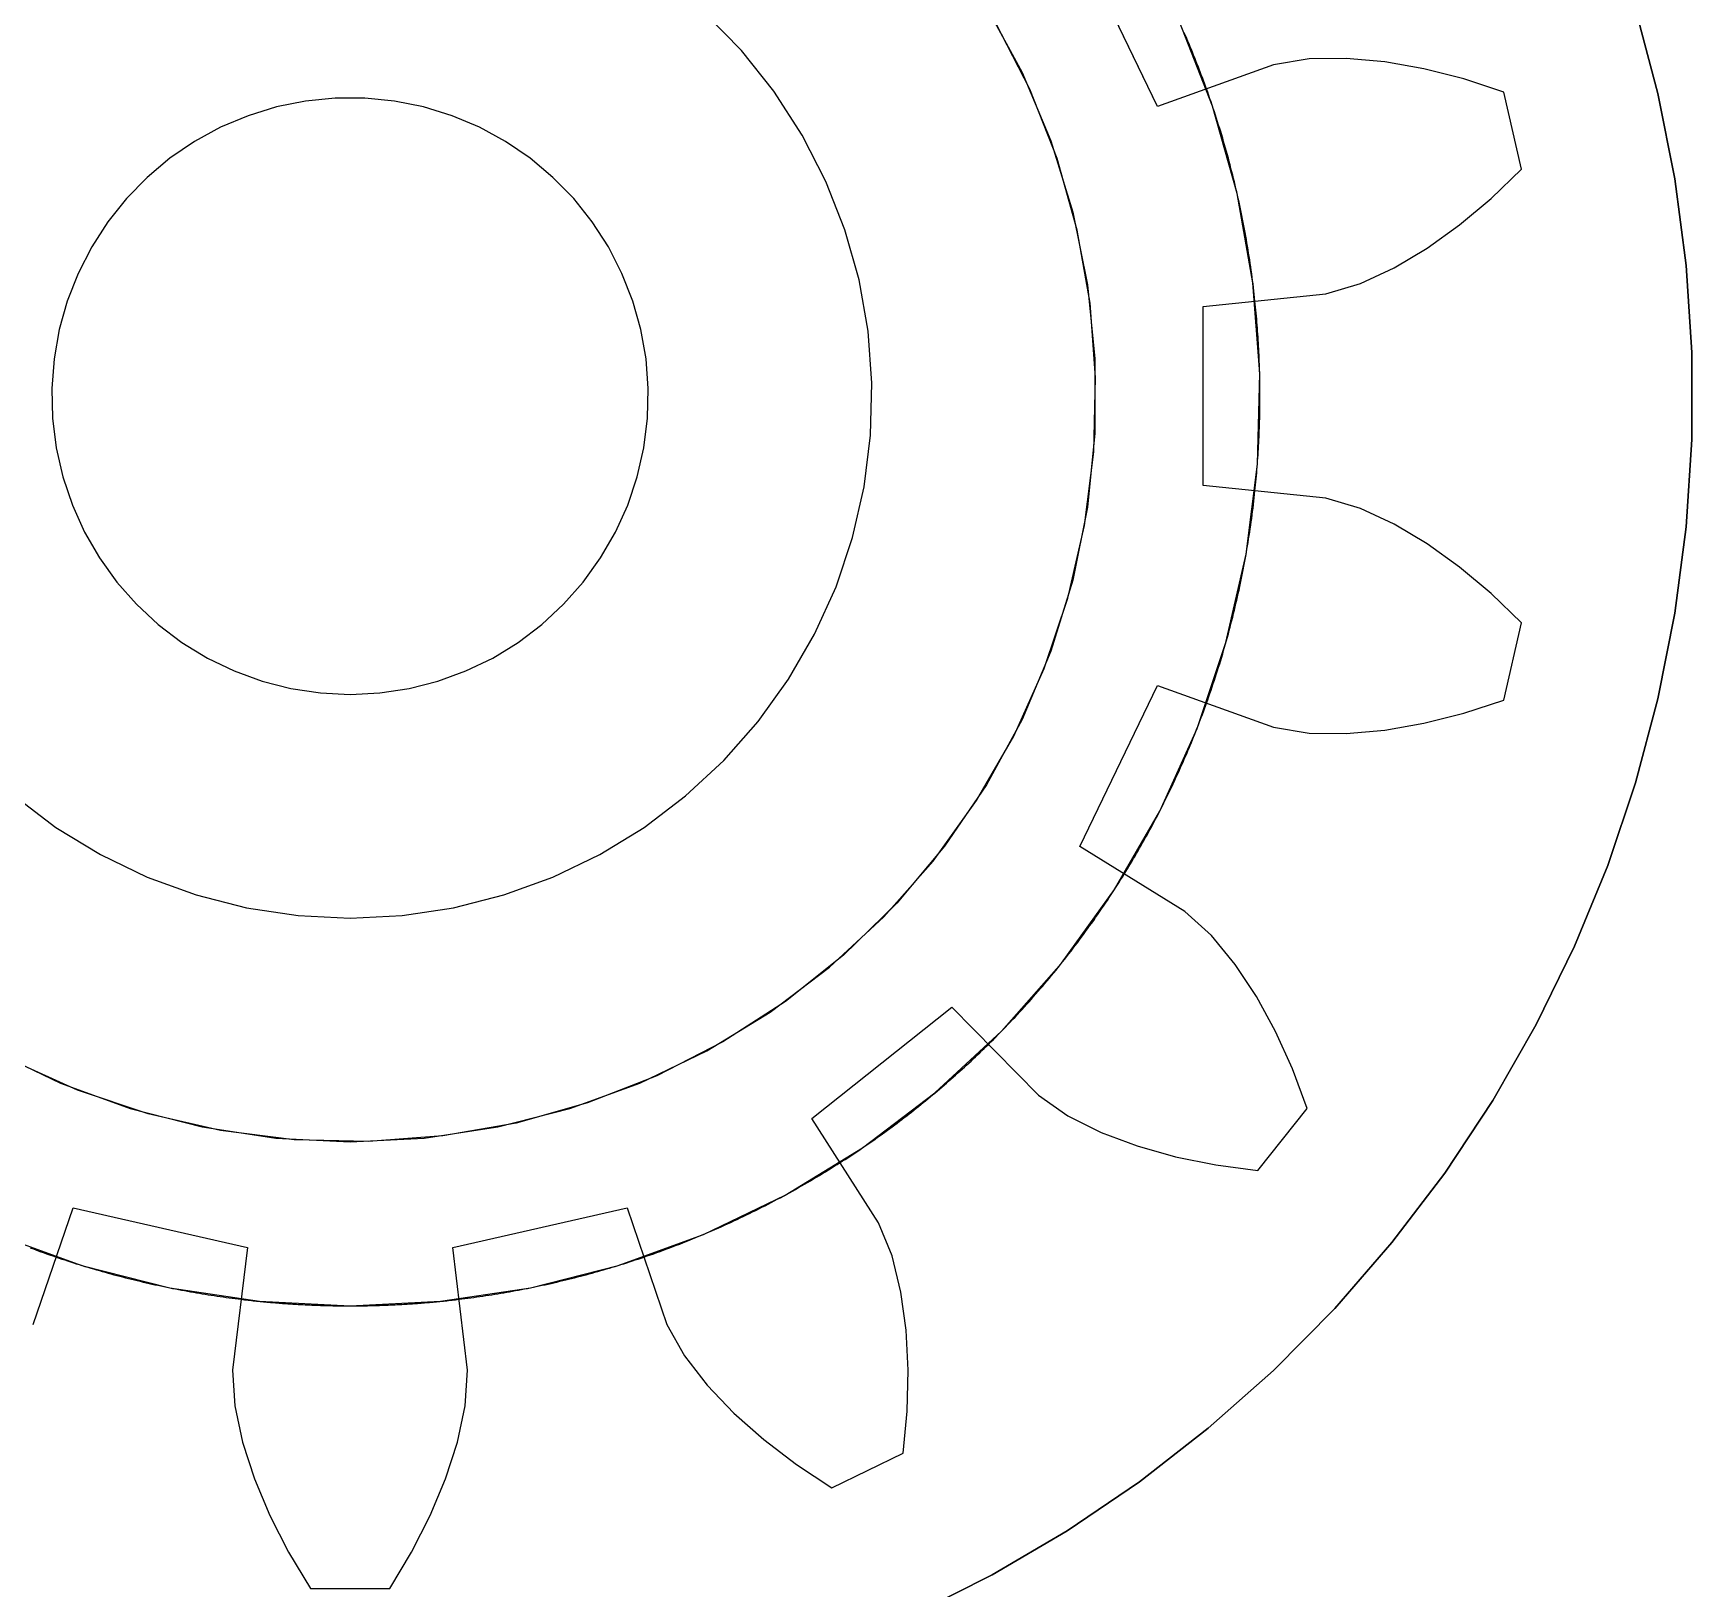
# Model space of a CAD drawing. Header units: millimetres. Extents: x -29 to 134, y -50 to 53.
# Drawn here: x -1.06 to 4.5, y 36 to 41.22 of the extents above; entities that cross this region are included whole.
import ezdxf

# ---------------------------------------------------------------- set-up
doc = ezdxf.new("R2010")
doc.units = ezdxf.units.MM
doc.linetypes.add('DASHED', pattern=[1.524, 1.27, -0.254])
doc.layers.add('HIDDEN', color=8, linetype='DASHED')
doc.layers.add('VISIBLE', color=7, linetype='CONTINUOUS')

msp = doc.modelspace()

# ---------------------------------------------------------------- linework, layer by layer
at = {"layer": 'HIDDEN'}
for points in [[(2.70621, 40.97059), (2.44613, 41.51065)], [(2.13323, 41.30359), (2.25242, 41.08471), (2.34923, 40.85505), (2.42269, 40.61689), (2.47208, 40.37261), (2.49689, 40.12461), (2.49689, 39.87539), (2.47208, 39.62739), (2.42269, 39.38311), (2.34923, 39.14495), (2.25242, 38.91529), (2.13323, 38.69641), (1.99283, 38.49049), (1.83263, 38.29957), (1.65421, 38.12555), (1.45936, 37.97015), (1.25, 37.83494), (1.02822, 37.72124), (0.79622, 37.63018), (0.5563, 37.56268), (0.31086, 37.5194), (0.06233, 37.50078), (-0.18683, 37.50699), (-0.43412, 37.53798), (-0.6771, 37.59344), (-0.91335, 37.67282), (-1.14053, 37.77532)], [(2.13323, 41.30359), (2.25242, 41.08471), (2.34923, 40.85505), (2.42269, 40.61689), (2.47208, 40.37261), (2.49689, 40.12461), (2.49689, 39.87539), (2.47208, 39.62739), (2.42269, 39.38311), (2.34923, 39.14495), (2.25242, 38.91529), (2.13323, 38.69641), (1.99283, 38.49049), (1.83263, 38.29957), (1.65421, 38.12555), (1.45936, 37.97015), (1.25, 37.83494), (1.02822, 37.72124), (0.79622, 37.63018), (0.5563, 37.56268), (0.31086, 37.5194), (0.06233, 37.50078), (-0.18683, 37.50699), (-0.43412, 37.53798), (-0.6771, 37.59344), (-0.91335, 37.67282), (-1.14053, 37.77532)], [(0, 38.25), (0.17424, 38.2587), (0.34676, 38.2847), (0.51582, 38.32775), (0.67976, 38.38742), (0.83694, 38.46311), (0.98581, 38.55408), (1.12488, 38.65942), (1.25277, 38.77809), (1.36821, 38.90889), (1.47005, 39.05054), (1.55728, 39.20163), (1.62903, 39.36065), (1.68459, 39.52603), (1.72341, 39.69612), (1.74511, 39.86922), (1.74946, 40.04363), (1.73642, 40.2176), (1.70612, 40.38941), (1.65887, 40.55735), (1.59514, 40.71975), (1.51554, 40.875), (1.42089, 41.02155), (1.31212, 41.15795), (1.1903, 41.28284)], [(0, 38.25), (0.17424, 38.2587), (0.34676, 38.2847), (0.51582, 38.32775), (0.67976, 38.38742), (0.83694, 38.46311), (0.98581, 38.55408), (1.12488, 38.65942), (1.25277, 38.77809), (1.36821, 38.90889), (1.47005, 39.05054), (1.55728, 39.20163), (1.62903, 39.36065), (1.68459, 39.52603), (1.72341, 39.69612), (1.74511, 39.86922), (1.74946, 40.04363), (1.73642, 40.2176), (1.70612, 40.38941), (1.65887, 40.55735), (1.59514, 40.71975), (1.51554, 40.875), (1.42089, 41.02155), (1.31212, 41.15795), (1.1903, 41.28284)], [(0, 36.95), (0.30368, 36.96516), (0.60435, 37.01047), (0.899, 37.0855), (1.18473, 37.1895), (1.45867, 37.32142), (1.71813, 37.47997), (1.9605, 37.66356), (2.18339, 37.87038), (2.38459, 38.09836), (2.56208, 38.34523), (2.71411, 38.60856), (2.83916, 38.88571), (2.936, 39.17394), (3.00366, 39.47037), (3.04147, 39.77207), (3.04905, 40.07604), (3.02633, 40.37925), (2.97353, 40.67869), (2.89118, 40.97138), (2.78009, 41.25443)], [(0, 36.95), (0.30368, 36.96516), (0.60435, 37.01047), (0.899, 37.0855), (1.18473, 37.1895), (1.45867, 37.32142), (1.71813, 37.47997), (1.9605, 37.66356), (2.18339, 37.87038), (2.38459, 38.09836), (2.56208, 38.34523), (2.71411, 38.60856), (2.83916, 38.88571), (2.936, 39.17394), (3.00366, 39.47037), (3.04147, 39.77207), (3.04905, 40.07604), (3.02633, 40.37925), (2.97353, 40.67869), (2.89118, 40.97138), (2.78009, 41.25443)], [(0, 36.95), (0.30368, 36.96516), (0.60435, 37.01047), (0.899, 37.0855), (1.18473, 37.1895), (1.45867, 37.32142), (1.71813, 37.47997), (1.9605, 37.66356), (2.18339, 37.87038), (2.38459, 38.09836), (2.56208, 38.34523), (2.71411, 38.60856), (2.83916, 38.88571), (2.936, 39.17394), (3.00366, 39.47037), (3.04147, 39.77207), (3.04905, 40.07604), (3.02633, 40.37925), (2.97353, 40.67869), (2.89118, 40.97138), (2.78009, 41.25443)], [(4.30898, 41.2972), (4.38412, 41.01466), (4.44075, 40.72783), (4.47864, 40.43793), (4.49763, 40.14618), (4.49763, 39.85382), (4.47864, 39.56207), (4.44075, 39.27217), (4.38412, 38.98534), (4.30898, 38.7028), (4.21565, 38.42573), (4.10452, 38.15531), (3.97607, 37.89267), (3.83084, 37.63893), (3.66944, 37.39515), (3.49255, 37.16237), (3.30091, 36.94157), (3.09534, 36.73368), (2.87671, 36.53957), (2.64593, 36.36008), (2.40399, 36.19594), (2.15189, 36.04787), (1.89072, 35.91647)], [(0, 37.5), (0.24892, 37.51242), (0.49537, 37.54957), (0.73689, 37.61107), (0.97109, 37.69631), (1.19563, 37.80445), (1.4083, 37.9344), (1.60697, 38.08489), (1.78967, 38.25441), (1.95458, 38.44128), (2.10006, 38.64363), (2.22468, 38.85947), (2.32718, 39.08665), (2.40656, 39.3229), (2.46202, 39.56588), (2.49301, 39.81317), (2.49922, 40.06233), (2.4806, 40.31086), (2.43732, 40.5563), (2.36982, 40.79622), (2.27876, 41.02822), (2.16506, 41.25)], [(0, 37.5), (0.24892, 37.51242), (0.49537, 37.54957), (0.73689, 37.61107), (0.97109, 37.69631), (1.19563, 37.80445), (1.4083, 37.9344), (1.60697, 38.08489), (1.78967, 38.25441), (1.95458, 38.44128), (2.10006, 38.64363), (2.22468, 38.85947), (2.32718, 39.08665), (2.40656, 39.3229), (2.46202, 39.56588), (2.49301, 39.81317), (2.49922, 40.06233), (2.4806, 40.31086), (2.43732, 40.5563), (2.36982, 40.79622), (2.27876, 41.02822), (2.16506, 41.25)], [(0, 37.5), (0.24892, 37.51242), (0.49537, 37.54957), (0.73689, 37.61107), (0.97109, 37.69631), (1.19563, 37.80445), (1.4083, 37.9344), (1.60697, 38.08489), (1.78967, 38.25441), (1.95458, 38.44128), (2.10006, 38.64363), (2.22468, 38.85947), (2.32718, 39.08665), (2.40656, 39.3229), (2.46202, 39.56588), (2.49301, 39.81317), (2.49922, 40.06233), (2.4806, 40.31086), (2.43732, 40.5563), (2.36982, 40.79622), (2.27876, 41.02822), (2.16506, 41.25)], [(0, 37.5), (0.24892, 37.51242), (0.49537, 37.54957), (0.73689, 37.61107), (0.97109, 37.69631), (1.19563, 37.80445), (1.4083, 37.9344), (1.60697, 38.08489), (1.78967, 38.25441), (1.95458, 38.44128), (2.10006, 38.64363), (2.22468, 38.85947), (2.32718, 39.08665), (2.40656, 39.3229), (2.46202, 39.56588), (2.49301, 39.81317), (2.49922, 40.06233), (2.4806, 40.31086), (2.43732, 40.5563), (2.36982, 40.79622), (2.27876, 41.02822), (2.16506, 41.25)], [(0, 37.5), (0.24892, 37.51242), (0.49537, 37.54957), (0.73689, 37.61107), (0.97109, 37.69631), (1.19563, 37.80445), (1.4083, 37.9344), (1.60697, 38.08489), (1.78967, 38.25441), (1.95458, 38.44128), (2.10006, 38.64363), (2.22468, 38.85947), (2.32718, 39.08665), (2.40656, 39.3229), (2.46202, 39.56588), (2.49301, 39.81317), (2.49922, 40.06233), (2.4806, 40.31086), (2.43732, 40.5563), (2.36982, 40.79622), (2.27876, 41.02822), (2.16506, 41.25)], [(0, 37.5), (0.24892, 37.51242), (0.49537, 37.54957), (0.73689, 37.61107), (0.97109, 37.69631), (1.19563, 37.80445), (1.4083, 37.9344), (1.60697, 38.08489), (1.78967, 38.25441), (1.95458, 38.44128), (2.10006, 38.64363), (2.22468, 38.85947), (2.32718, 39.08665), (2.40656, 39.3229), (2.46202, 39.56588), (2.49301, 39.81317), (2.49922, 40.06233), (2.4806, 40.31086), (2.43732, 40.5563), (2.36982, 40.79622), (2.27876, 41.02822), (2.16506, 41.25)], [(0, 37.5), (0.24892, 37.51242), (0.49537, 37.54957), (0.73689, 37.61107), (0.97109, 37.69631), (1.19563, 37.80445), (1.4083, 37.9344), (1.60697, 38.08489), (1.78967, 38.25441), (1.95458, 38.44128), (2.10006, 38.64363), (2.22468, 38.85947), (2.32718, 39.08665), (2.40656, 39.3229), (2.46202, 39.56588), (2.49301, 39.81317), (2.49922, 40.06233), (2.4806, 40.31086), (2.43732, 40.5563), (2.36982, 40.79622), (2.27876, 41.02822), (2.16506, 41.25)], [(0, 37.5), (0.24892, 37.51242), (0.49537, 37.54957), (0.73689, 37.61107), (0.97109, 37.69631), (1.19563, 37.80445), (1.4083, 37.9344), (1.60697, 38.08489), (1.78967, 38.25441), (1.95458, 38.44128), (2.10006, 38.64363), (2.22468, 38.85947), (2.32718, 39.08665), (2.40656, 39.3229), (2.46202, 39.56588), (2.49301, 39.81317), (2.49922, 40.06233), (2.4806, 40.31086), (2.43732, 40.5563), (2.36982, 40.79622), (2.27876, 41.02822), (2.16506, 41.25)], [(3.09584, 41.11032), (2.70621, 40.97059)], [(3.21463, 41.12995), (3.09584, 41.11032)], [(3.33947, 41.13149), (3.21463, 41.12995)], [(3.4681, 41.12), (3.33947, 41.13149)], [(3.59953, 41.09699), (3.4681, 41.12)], [(3.73303, 41.06323), (3.59953, 41.09699)], [(3.86799, 41.01916), (3.73303, 41.06323)], [(0, 39), (0.09957, 39.00497), (0.19815, 39.01983), (0.29476, 39.04443), (0.38843, 39.07852), (0.47825, 39.12178), (0.56332, 39.17376), (0.64279, 39.23396), (0.71587, 39.30176), (0.78183, 39.37651), (0.84003, 39.45745), (0.88987, 39.54379), (0.93087, 39.63466), (0.96262, 39.72916), (0.98481, 39.82635), (0.9972, 39.92527), (0.99969, 40.02493), (0.99224, 40.12434), (0.97493, 40.22252), (0.94793, 40.31849), (0.91151, 40.41129), (0.86603, 40.5), (0.81194, 40.58374), (0.74978, 40.66169), (0.68017, 40.73305), (0.6038, 40.79713), (0.52144, 40.85329), (0.43388, 40.90097), (0.34202, 40.93969), (0.24676, 40.96908), (0.14904, 40.98883), (0.04985, 40.99876), (-0.04985, 40.99876), (-0.14904, 40.98883), (-0.24676, 40.96908), (-0.34202, 40.93969), (-0.43388, 40.90097), (-0.52144, 40.85329), (-0.6038, 40.79713), (-0.68017, 40.73305), (-0.74978, 40.66169), (-0.81194, 40.58374), (-0.86603, 40.5), (-0.91151, 40.41129), (-0.94793, 40.31849), (-0.97493, 40.22252), (-0.99224, 40.12434), (-0.99969, 40.02493), (-0.9972, 39.92527), (-0.98481, 39.82635), (-0.96262, 39.72916), (-0.93087, 39.63466), (-0.88987, 39.54379), (-0.84003, 39.45745), (-0.78183, 39.37651), (-0.71587, 39.30176), (-0.64279, 39.23396), (-0.56332, 39.17376), (-0.47825, 39.12178), (-0.38843, 39.07852), (-0.29476, 39.04443), (-0.19815, 39.01983), (-0.09957, 39.00497), (0, 39)], [(0, 39), (0.09957, 39.00497), (0.19815, 39.01983), (0.29476, 39.04443), (0.38843, 39.07852), (0.47825, 39.12178), (0.56332, 39.17376), (0.64279, 39.23396), (0.71587, 39.30176), (0.78183, 39.37651), (0.84003, 39.45745), (0.88987, 39.54379), (0.93087, 39.63466), (0.96262, 39.72916), (0.98481, 39.82635), (0.9972, 39.92527), (0.99969, 40.02493), (0.99224, 40.12434), (0.97493, 40.22252), (0.94793, 40.31849), (0.91151, 40.41129), (0.86603, 40.5), (0.81194, 40.58374), (0.74978, 40.66169), (0.68017, 40.73305), (0.6038, 40.79713), (0.52144, 40.85329), (0.43388, 40.90097), (0.34202, 40.93969), (0.24676, 40.96908), (0.14904, 40.98883), (0.04985, 40.99876), (-0.04985, 40.99876), (-0.14904, 40.98883), (-0.24676, 40.96908), (-0.34202, 40.93969), (-0.43388, 40.90097), (-0.52144, 40.85329), (-0.6038, 40.79713), (-0.68017, 40.73305), (-0.74978, 40.66169), (-0.81194, 40.58374), (-0.86603, 40.5), (-0.91151, 40.41129), (-0.94793, 40.31849), (-0.97493, 40.22252), (-0.99224, 40.12434), (-0.99969, 40.02493), (-0.9972, 39.92527), (-0.98481, 39.82635), (-0.96262, 39.72916), (-0.93087, 39.63466), (-0.88987, 39.54379), (-0.84003, 39.45745), (-0.78183, 39.37651), (-0.71587, 39.30176), (-0.64279, 39.23396), (-0.56332, 39.17376), (-0.47825, 39.12178), (-0.38843, 39.07852), (-0.29476, 39.04443), (-0.19815, 39.01983), (-0.09957, 39.00497), (0, 39)], [(0, 39), (0.09957, 39.00497), (0.19815, 39.01983), (0.29476, 39.04443), (0.38843, 39.07852), (0.47825, 39.12178), (0.56332, 39.17376), (0.64279, 39.23396), (0.71587, 39.30176), (0.78183, 39.37651), (0.84003, 39.45745), (0.88987, 39.54379), (0.93087, 39.63466), (0.96262, 39.72916), (0.98481, 39.82635), (0.9972, 39.92527), (0.99969, 40.02493), (0.99224, 40.12434), (0.97493, 40.22252), (0.94793, 40.31849), (0.91151, 40.41129), (0.86603, 40.5), (0.81194, 40.58374), (0.74978, 40.66169), (0.68017, 40.73305), (0.6038, 40.79713), (0.52144, 40.85329), (0.43388, 40.90097), (0.34202, 40.93969), (0.24676, 40.96908), (0.14904, 40.98883), (0.04985, 40.99876), (-0.04985, 40.99876), (-0.14904, 40.98883), (-0.24676, 40.96908), (-0.34202, 40.93969), (-0.43388, 40.90097), (-0.52144, 40.85329), (-0.6038, 40.79713), (-0.68017, 40.73305), (-0.74978, 40.66169), (-0.81194, 40.58374), (-0.86603, 40.5), (-0.91151, 40.41129), (-0.94793, 40.31849), (-0.97493, 40.22252), (-0.99224, 40.12434), (-0.99969, 40.02493), (-0.9972, 39.92527), (-0.98481, 39.82635), (-0.96262, 39.72916), (-0.93087, 39.63466), (-0.88987, 39.54379), (-0.84003, 39.45745), (-0.78183, 39.37651), (-0.71587, 39.30176), (-0.64279, 39.23396), (-0.56332, 39.17376), (-0.47825, 39.12178), (-0.38843, 39.07852), (-0.29476, 39.04443), (-0.19815, 39.01983), (-0.09957, 39.00497), (0, 39)], [(0, 39), (0.09957, 39.00497), (0.19815, 39.01983), (0.29476, 39.04443), (0.38843, 39.07852), (0.47825, 39.12178), (0.56332, 39.17376), (0.64279, 39.23396), (0.71587, 39.30176), (0.78183, 39.37651), (0.84003, 39.45745), (0.88987, 39.54379), (0.93087, 39.63466), (0.96262, 39.72916), (0.98481, 39.82635), (0.9972, 39.92527), (0.99969, 40.02493), (0.99224, 40.12434), (0.97493, 40.22252), (0.94793, 40.31849), (0.91151, 40.41129), (0.86603, 40.5), (0.81194, 40.58374), (0.74978, 40.66169), (0.68017, 40.73305), (0.6038, 40.79713), (0.52144, 40.85329), (0.43388, 40.90097), (0.34202, 40.93969), (0.24676, 40.96908), (0.14904, 40.98883), (0.04985, 40.99876), (-0.04985, 40.99876), (-0.14904, 40.98883), (-0.24676, 40.96908), (-0.34202, 40.93969), (-0.43388, 40.90097), (-0.52144, 40.85329), (-0.6038, 40.79713), (-0.68017, 40.73305), (-0.74978, 40.66169), (-0.81194, 40.58374), (-0.86603, 40.5), (-0.91151, 40.41129), (-0.94793, 40.31849), (-0.97493, 40.22252), (-0.99224, 40.12434), (-0.99969, 40.02493), (-0.9972, 39.92527), (-0.98481, 39.82635), (-0.96262, 39.72916), (-0.93087, 39.63466), (-0.88987, 39.54379), (-0.84003, 39.45745), (-0.78183, 39.37651), (-0.71587, 39.30176), (-0.64279, 39.23396), (-0.56332, 39.17376), (-0.47825, 39.12178), (-0.38843, 39.07852), (-0.29476, 39.04443), (-0.19815, 39.01983), (-0.09957, 39.00497), (0, 39)], [(0, 39), (0.09957, 39.00497), (0.19815, 39.01983), (0.29476, 39.04443), (0.38843, 39.07852), (0.47825, 39.12178), (0.56332, 39.17376), (0.64279, 39.23396), (0.71587, 39.30176), (0.78183, 39.37651), (0.84003, 39.45745), (0.88987, 39.54379), (0.93087, 39.63466), (0.96262, 39.72916), (0.98481, 39.82635), (0.9972, 39.92527), (0.99969, 40.02493), (0.99224, 40.12434), (0.97493, 40.22252), (0.94793, 40.31849), (0.91151, 40.41129), (0.86603, 40.5), (0.81194, 40.58374), (0.74978, 40.66169), (0.68017, 40.73305), (0.6038, 40.79713), (0.52144, 40.85329), (0.43388, 40.90097), (0.34202, 40.93969), (0.24676, 40.96908), (0.14904, 40.98883), (0.04985, 40.99876), (-0.04985, 40.99876), (-0.14904, 40.98883), (-0.24676, 40.96908), (-0.34202, 40.93969), (-0.43388, 40.90097), (-0.52144, 40.85329), (-0.6038, 40.79713), (-0.68017, 40.73305), (-0.74978, 40.66169), (-0.81194, 40.58374), (-0.86603, 40.5), (-0.91151, 40.41129), (-0.94793, 40.31849), (-0.97493, 40.22252), (-0.99224, 40.12434), (-0.99969, 40.02493), (-0.9972, 39.92527), (-0.98481, 39.82635), (-0.96262, 39.72916), (-0.93087, 39.63466), (-0.88987, 39.54379), (-0.84003, 39.45745), (-0.78183, 39.37651), (-0.71587, 39.30176), (-0.64279, 39.23396), (-0.56332, 39.17376), (-0.47825, 39.12178), (-0.38843, 39.07852), (-0.29476, 39.04443), (-0.19815, 39.01983), (-0.09957, 39.00497), (0, 39)], [(0, 39), (0.09957, 39.00497), (0.19815, 39.01983), (0.29476, 39.04443), (0.38843, 39.07852), (0.47825, 39.12178), (0.56332, 39.17376), (0.64279, 39.23396), (0.71587, 39.30176), (0.78183, 39.37651), (0.84003, 39.45745), (0.88987, 39.54379), (0.93087, 39.63466), (0.96262, 39.72916), (0.98481, 39.82635), (0.9972, 39.92527), (0.99969, 40.02493), (0.99224, 40.12434), (0.97493, 40.22252), (0.94793, 40.31849), (0.91151, 40.41129), (0.86603, 40.5), (0.81194, 40.58374), (0.74978, 40.66169), (0.68017, 40.73305), (0.6038, 40.79713), (0.52144, 40.85329), (0.43388, 40.90097), (0.34202, 40.93969), (0.24676, 40.96908), (0.14904, 40.98883), (0.04985, 40.99876), (-0.04985, 40.99876), (-0.14904, 40.98883), (-0.24676, 40.96908), (-0.34202, 40.93969), (-0.43388, 40.90097), (-0.52144, 40.85329), (-0.6038, 40.79713), (-0.68017, 40.73305), (-0.74978, 40.66169), (-0.81194, 40.58374), (-0.86603, 40.5), (-0.91151, 40.41129), (-0.94793, 40.31849), (-0.97493, 40.22252), (-0.99224, 40.12434), (-0.99969, 40.02493), (-0.9972, 39.92527), (-0.98481, 39.82635), (-0.96262, 39.72916), (-0.93087, 39.63466), (-0.88987, 39.54379), (-0.84003, 39.45745), (-0.78183, 39.37651), (-0.71587, 39.30176), (-0.64279, 39.23396), (-0.56332, 39.17376), (-0.47825, 39.12178), (-0.38843, 39.07852), (-0.29476, 39.04443), (-0.19815, 39.01983), (-0.09957, 39.00497), (0, 39)], [(0, 39), (0.09957, 39.00497), (0.19815, 39.01983), (0.29476, 39.04443), (0.38843, 39.07852), (0.47825, 39.12178), (0.56332, 39.17376), (0.64279, 39.23396), (0.71587, 39.30176), (0.78183, 39.37651), (0.84003, 39.45745), (0.88987, 39.54379), (0.93087, 39.63466), (0.96262, 39.72916), (0.98481, 39.82635), (0.9972, 39.92527), (0.99969, 40.02493), (0.99224, 40.12434), (0.97493, 40.22252), (0.94793, 40.31849), (0.91151, 40.41129), (0.86603, 40.5), (0.81194, 40.58374), (0.74978, 40.66169), (0.68017, 40.73305), (0.6038, 40.79713), (0.52144, 40.85329), (0.43388, 40.90097), (0.34202, 40.93969), (0.24676, 40.96908), (0.14904, 40.98883), (0.04985, 40.99876), (-0.04985, 40.99876), (-0.14904, 40.98883), (-0.24676, 40.96908), (-0.34202, 40.93969), (-0.43388, 40.90097), (-0.52144, 40.85329), (-0.6038, 40.79713), (-0.68017, 40.73305), (-0.74978, 40.66169), (-0.81194, 40.58374), (-0.86603, 40.5), (-0.91151, 40.41129), (-0.94793, 40.31849), (-0.97493, 40.22252), (-0.99224, 40.12434), (-0.99969, 40.02493), (-0.9972, 39.92527), (-0.98481, 39.82635), (-0.96262, 39.72916), (-0.93087, 39.63466), (-0.88987, 39.54379), (-0.84003, 39.45745), (-0.78183, 39.37651), (-0.71587, 39.30176), (-0.64279, 39.23396), (-0.56332, 39.17376), (-0.47825, 39.12178), (-0.38843, 39.07852), (-0.29476, 39.04443), (-0.19815, 39.01983), (-0.09957, 39.00497), (0, 39)], [(0, 39), (0.09957, 39.00497), (0.19815, 39.01983), (0.29476, 39.04443), (0.38843, 39.07852), (0.47825, 39.12178), (0.56332, 39.17376), (0.64279, 39.23396), (0.71587, 39.30176), (0.78183, 39.37651), (0.84003, 39.45745), (0.88987, 39.54379), (0.93087, 39.63466), (0.96262, 39.72916), (0.98481, 39.82635), (0.9972, 39.92527), (0.99969, 40.02493), (0.99224, 40.12434), (0.97493, 40.22252), (0.94793, 40.31849), (0.91151, 40.41129), (0.86603, 40.5), (0.81194, 40.58374), (0.74978, 40.66169), (0.68017, 40.73305), (0.6038, 40.79713), (0.52144, 40.85329), (0.43388, 40.90097), (0.34202, 40.93969), (0.24676, 40.96908), (0.14904, 40.98883), (0.04985, 40.99876), (-0.04985, 40.99876), (-0.14904, 40.98883), (-0.24676, 40.96908), (-0.34202, 40.93969), (-0.43388, 40.90097), (-0.52144, 40.85329), (-0.6038, 40.79713), (-0.68017, 40.73305), (-0.74978, 40.66169), (-0.81194, 40.58374), (-0.86603, 40.5), (-0.91151, 40.41129), (-0.94793, 40.31849), (-0.97493, 40.22252), (-0.99224, 40.12434), (-0.99969, 40.02493), (-0.9972, 39.92527), (-0.98481, 39.82635), (-0.96262, 39.72916), (-0.93087, 39.63466), (-0.88987, 39.54379), (-0.84003, 39.45745), (-0.78183, 39.37651), (-0.71587, 39.30176), (-0.64279, 39.23396), (-0.56332, 39.17376), (-0.47825, 39.12178), (-0.38843, 39.07852), (-0.29476, 39.04443), (-0.19815, 39.01983), (-0.09957, 39.00497), (0, 39)], [(3.03338, 40.31796), (3.03215, 40.32951), (3.03087, 40.34105), (3.02955, 40.35259), (3.02819, 40.36413), (3.02678, 40.37566), (3.02532, 40.38718), (3.02383, 40.3987), (3.02229, 40.41021), (3.0207, 40.42172), (3.01908, 40.43322), (3.0174, 40.44471), (3.01569, 40.4562), (3.01393, 40.46768), (3.01213, 40.47916), (3.01028, 40.49063), (3.00839, 40.50209), (3.00646, 40.51354), (3.00448, 40.52498), (3.00246, 40.53642), (3.00039, 40.54785), (2.99828, 40.55928), (2.99613, 40.57069), (2.99394, 40.5821), (2.9917, 40.59349), (2.98942, 40.60488), (2.98709, 40.61626), (2.98472, 40.62763), (2.98231, 40.639), (2.97986, 40.65035), (2.97736, 40.66169), (2.97482, 40.67303), (2.97223, 40.68435), (2.9696, 40.69566), (2.96693, 40.70697), (2.96422, 40.71826), (2.96146, 40.72955), (2.95866, 40.74082), (2.95582, 40.75208), (2.95294, 40.76333), (2.95001, 40.77457), (2.94704, 40.7858), (2.94402, 40.79702), (2.94096, 40.80822), (2.93787, 40.81942), (2.93472, 40.8306), (2.93154, 40.84177), (2.92831, 40.85293), (2.92504, 40.86407), (2.92173, 40.87521), (2.91838, 40.88633), (2.91498, 40.89743), (2.91154, 40.90853), (2.90806, 40.91961), (2.90454, 40.93068), (2.90097, 40.94173), (2.89736, 40.95277), (2.89372, 40.9638), (2.89002, 40.97481), (2.88629, 40.98581), (2.88252, 40.9968), (2.8787, 41.00777), (2.87484, 41.01872), (2.87094, 41.02966)], [(3.92713, 40.76003), (3.86799, 41.01916)], [(3.82466, 40.66176), (3.92713, 40.76003)], [(3.71903, 40.57342), (3.82466, 40.66176)], [(3.6106, 40.49567), (3.71903, 40.57342)], [(3.49969, 40.4295), (3.6106, 40.49567)], [(3.38655, 40.37672), (3.49969, 40.4295)], [(3.271, 40.34287), (3.38655, 40.37672)], [(2.85933, 40.29971), (3.271, 40.34287)], [(2.85933, 39.70029), (2.85933, 40.29971)], [(3.271, 39.65713), (2.85933, 39.70029)], [(2.87094, 38.97034), (2.87484, 38.98128), (2.8787, 38.99223), (2.88252, 39.0032), (2.88629, 39.01419), (2.89002, 39.02519), (2.89372, 39.0362), (2.89736, 39.04723), (2.90097, 39.05827), (2.90454, 39.06932), (2.90806, 39.08039), (2.91154, 39.09147), (2.91498, 39.10257), (2.91838, 39.11367), (2.92173, 39.12479), (2.92504, 39.13593), (2.92831, 39.14707), (2.93154, 39.15823), (2.93472, 39.1694), (2.93787, 39.18058), (2.94096, 39.19178), (2.94402, 39.20298), (2.94704, 39.2142), (2.95001, 39.22543), (2.95294, 39.23667), (2.95582, 39.24792), (2.95866, 39.25918), (2.96146, 39.27045), (2.96422, 39.28174), (2.96693, 39.29303), (2.9696, 39.30434), (2.97223, 39.31565), (2.97482, 39.32697), (2.97736, 39.33831), (2.97986, 39.34965), (2.98231, 39.361), (2.98472, 39.37237), (2.98709, 39.38374), (2.98942, 39.39512), (2.9917, 39.40651), (2.99394, 39.4179), (2.99613, 39.42931), (2.99828, 39.44072), (3.00039, 39.45215), (3.00246, 39.46358), (3.00448, 39.47502), (3.00646, 39.48646), (3.00839, 39.49791), (3.01028, 39.50937), (3.01213, 39.52084), (3.01393, 39.53232), (3.01569, 39.5438), (3.0174, 39.55529), (3.01908, 39.56678), (3.0207, 39.57828), (3.02229, 39.58979), (3.02383, 39.6013), (3.02532, 39.61282), (3.02678, 39.62434), (3.02819, 39.63587), (3.02955, 39.64741), (3.03087, 39.65895), (3.03215, 39.67049), (3.03338, 39.68204)], [(3.38655, 39.62328), (3.271, 39.65713)], [(3.49969, 39.5705), (3.38655, 39.62328)], [(3.6106, 39.50433), (3.49969, 39.5705)], [(3.71903, 39.42658), (3.6106, 39.50433)], [(3.82466, 39.33824), (3.71903, 39.42658)], [(3.92713, 39.23997), (3.82466, 39.33824)], [(3.86799, 38.98084), (3.92713, 39.23997)], [(2.44613, 38.48935), (2.70621, 39.02941)], [(2.70621, 39.02941), (3.09584, 38.88968)], [(3.73303, 38.93677), (3.86799, 38.98084)], [(3.59953, 38.90301), (3.73303, 38.93677)], [(3.09584, 38.88968), (3.21463, 38.87005)], [(3.21463, 38.87005), (3.33947, 38.86851)], [(3.33947, 38.86851), (3.4681, 38.88)], [(3.4681, 38.88), (3.59953, 38.90301)], [(-1.12488, 38.65942), (-0.98581, 38.55408), (-0.83694, 38.46311), (-0.67976, 38.38742), (-0.51582, 38.32775), (-0.34676, 38.2847), (-0.17424, 38.2587), (0, 38.25)], [(-1.12488, 38.65942), (-0.98581, 38.55408), (-0.83694, 38.46311), (-0.67976, 38.38742), (-0.51582, 38.32775), (-0.34676, 38.2847), (-0.17424, 38.2587), (0, 38.25)], [(2.79831, 38.27185), (2.44613, 38.48935)], [(2.13987, 37.82665), (2.14813, 37.83482), (2.15636, 37.84301), (2.16456, 37.85124), (2.17273, 37.8595), (2.18087, 37.86779), (2.18897, 37.87611), (2.19704, 37.88446), (2.20508, 37.89284), (2.21309, 37.90126), (2.22107, 37.9097), (2.22901, 37.91817), (2.23692, 37.92668), (2.2448, 37.93521), (2.25265, 37.94377), (2.26047, 37.95237), (2.26825, 37.96099), (2.276, 37.96964), (2.28371, 37.97833), (2.29139, 37.98704), (2.29904, 37.99578), (2.30666, 38.00455), (2.31424, 38.01335), (2.32179, 38.02218), (2.32931, 38.03103), (2.33679, 38.03992), (2.34423, 38.04883), (2.35165, 38.05777), (2.35903, 38.06674), (2.36637, 38.07574), (2.37368, 38.08477), (2.38096, 38.09382), (2.3882, 38.1029), (2.39541, 38.11201), (2.40258, 38.12114), (2.40972, 38.13031), (2.41682, 38.1395), (2.42389, 38.14872), (2.43092, 38.15796), (2.43792, 38.16723), (2.44488, 38.17653), (2.45181, 38.18585), (2.4587, 38.1952), (2.46556, 38.20458), (2.47238, 38.21398), (2.47916, 38.22341), (2.48591, 38.23287), (2.49262, 38.24235), (2.49929, 38.25185), (2.50593, 38.26138), (2.51254, 38.27094), (2.5191, 38.28052), (2.52563, 38.29012), (2.53213, 38.29975), (2.53858, 38.30941), (2.545, 38.31909), (2.55139, 38.32879), (2.55773, 38.33852), (2.56404, 38.34828), (2.57031, 38.35805), (2.57655, 38.36785), (2.58274, 38.37768), (2.5889, 38.38752), (2.59503, 38.3974)], [(2.88772, 38.19122), (2.79831, 38.27185)], [(2.96676, 38.09457), (2.88772, 38.19122)], [(3.03797, 37.98684), (2.96676, 38.09457)], [(3.10193, 37.86974), (3.03797, 37.98684)], [(1.54844, 37.57761), (2.01709, 37.95135)], [(2.01709, 37.95135), (2.3075, 37.6564)], [(3.15877, 37.74432), (3.10193, 37.86974)], [(-1.19563, 37.80445), (-0.97109, 37.69631), (-0.73689, 37.61107), (-0.49537, 37.54957), (-0.24892, 37.51242), (0, 37.5)], [(-1.19563, 37.80445), (-0.97109, 37.69631), (-0.73689, 37.61107), (-0.49537, 37.54957), (-0.24892, 37.51242), (0, 37.5)], [(-1.19563, 37.80445), (-0.97109, 37.69631), (-0.73689, 37.61107), (-0.49537, 37.54957), (-0.24892, 37.51242), (0, 37.5)], [(-1.19563, 37.80445), (-0.97109, 37.69631), (-0.73689, 37.61107), (-0.49537, 37.54957), (-0.24892, 37.51242), (0, 37.5)], [(-1.19563, 37.80445), (-0.97109, 37.69631), (-0.73689, 37.61107), (-0.49537, 37.54957), (-0.24892, 37.51242), (0, 37.5)], [(-1.19563, 37.80445), (-0.97109, 37.69631), (-0.73689, 37.61107), (-0.49537, 37.54957), (-0.24892, 37.51242), (0, 37.5)], [(-1.19563, 37.80445), (-0.97109, 37.69631), (-0.73689, 37.61107), (-0.49537, 37.54957), (-0.24892, 37.51242), (0, 37.5)], [(-1.19563, 37.80445), (-0.97109, 37.69631), (-0.73689, 37.61107), (-0.49537, 37.54957), (-0.24892, 37.51242), (0, 37.5)], [(3.20846, 37.61132), (3.15877, 37.74432)], [(2.3075, 37.6564), (2.40601, 37.58717)], [(2.40601, 37.58717), (2.51782, 37.53162)], [(3.04274, 37.40351), (3.20846, 37.61132)], [(1.77137, 37.22885), (1.54844, 37.57761)], [(2.51782, 37.53162), (2.6387, 37.48617)], [(2.6387, 37.48617), (2.76709, 37.44987)], [(0.98498, 37.11342), (0.99596, 37.1172), (1.00693, 37.12101), (1.01789, 37.12487), (1.02883, 37.12876), (1.03976, 37.1327), (1.05067, 37.13668), (1.06157, 37.1407), (1.07245, 37.14477), (1.08332, 37.14887), (1.09417, 37.15302), (1.105, 37.15721), (1.11582, 37.16144), (1.12662, 37.16571), (1.13741, 37.17002), (1.14817, 37.17437), (1.15893, 37.17876), (1.16966, 37.1832), (1.18038, 37.18767), (1.19108, 37.19219), (1.20177, 37.19674), (1.21243, 37.20134), (1.22308, 37.20598), (1.23371, 37.21065), (1.24433, 37.21537), (1.25492, 37.22013), (1.2655, 37.22493), (1.27606, 37.22977), (1.2866, 37.23465), (1.29712, 37.23957), (1.30763, 37.24453), (1.31811, 37.24953), (1.32858, 37.25457), (1.33902, 37.25965), (1.34945, 37.26477), (1.35985, 37.26993), (1.37024, 37.27513), (1.38061, 37.28036), (1.39096, 37.28564), (1.40128, 37.29096), (1.41159, 37.29631), (1.42188, 37.30171), (1.43214, 37.30714), (1.44239, 37.31262), (1.45261, 37.31813), (1.46281, 37.32368), (1.47299, 37.32927), (1.48315, 37.3349), (1.49329, 37.34057), (1.50341, 37.34627), (1.51351, 37.35202), (1.52358, 37.3578), (1.53363, 37.36362), (1.54366, 37.36948), (1.55367, 37.37538), (1.56365, 37.38132), (1.57361, 37.38729), (1.58355, 37.3933), (1.59346, 37.39935), (1.60336, 37.40544), (1.61323, 37.41156), (1.62307, 37.41773), (1.63289, 37.42393), (1.64269, 37.43016)], [(2.76709, 37.44987), (2.90202, 37.42236)], [(2.90202, 37.42236), (3.04274, 37.40351)], [(-1.06214, 36.8873), (-0.92846, 37.27905)], [(-0.92846, 37.27905), (-0.34406, 37.14566)], [(0.34406, 37.14566), (0.92846, 37.27905)], [(0.92846, 37.27905), (1.06214, 36.8873)], [(1.81695, 37.11741), (1.77137, 37.22885)], [(-1.18473, 37.1895), (-0.899, 37.0855), (-0.60435, 37.01047), (-0.30368, 36.96516), (0, 36.95)], [(-1.18473, 37.1895), (-0.899, 37.0855), (-0.60435, 37.01047), (-0.30368, 36.96516), (0, 36.95)], [(-1.18473, 37.1895), (-0.899, 37.0855), (-0.60435, 37.01047), (-0.30368, 36.96516), (0, 36.95)], [(-1.07245, 37.14477), (-1.06157, 37.1407), (-1.05067, 37.13668), (-1.03976, 37.1327), (-1.02883, 37.12876), (-1.01789, 37.12487), (-1.00693, 37.12101), (-0.99596, 37.1172), (-0.98498, 37.11342)], [(-0.34406, 37.14566), (-0.3936, 36.73471)], [(0.3936, 36.73471), (0.34406, 37.14566)], [(1.84623, 36.99604), (1.81695, 37.11741)], [(1.86364, 36.86808), (1.84623, 36.99604)], [(-0.365, 36.97192), (-0.35924, 36.97123), (-0.35347, 36.97055), (-0.3477, 36.96988), (-0.34193, 36.96923), (-0.33616, 36.96858), (-0.33039, 36.96795), (-0.32461, 36.96732), (-0.31884, 36.96671), (-0.31306, 36.96611), (-0.30728, 36.96552), (-0.3015, 36.96494), (-0.29572, 36.96437), (-0.28994, 36.96381), (-0.28416, 36.96327), (-0.27838, 36.96273), (-0.2726, 36.96221), (-0.26681, 36.96169), (-0.26102, 36.96119), (-0.25524, 36.9607), (-0.24945, 36.96022), (-0.24366, 36.95975), (-0.23787, 36.95929), (-0.23208, 36.95884), (-0.22629, 36.95841), (-0.2205, 36.95798), (-0.21471, 36.95757), (-0.20891, 36.95716), (-0.20312, 36.95677), (-0.19732, 36.95639), (-0.19153, 36.95602), (-0.18573, 36.95566), (-0.17993, 36.95531), (-0.17413, 36.95498), (-0.16834, 36.95465), (-0.16254, 36.95433), (-0.15674, 36.95403), (-0.15094, 36.95374), (-0.14514, 36.95346), (-0.13934, 36.95318), (-0.13353, 36.95292), (-0.12773, 36.95268), (-0.12193, 36.95244), (-0.11612, 36.95221), (-0.11032, 36.952), (-0.10452, 36.95179), (-0.09871, 36.9516), (-0.09291, 36.95142), (-0.0871, 36.95124), (-0.0813, 36.95108), (-0.07549, 36.95093), (-0.06969, 36.9508), (-0.06388, 36.95067), (-0.05807, 36.95055), (-0.05227, 36.95045), (-0.04646, 36.95035), (-0.04065, 36.95027), (-0.03485, 36.9502), (-0.02904, 36.95014), (-0.02323, 36.95009), (-0.01742, 36.95005), (-0.01162, 36.95002), (-0.00581, 36.95001), (0, 36.95)], [(0, 36.95), (0.00581, 36.95001), (0.01162, 36.95002), (0.01742, 36.95005), (0.02323, 36.95009), (0.02904, 36.95014), (0.03485, 36.9502), (0.04065, 36.95027), (0.04646, 36.95035), (0.05227, 36.95045), (0.05807, 36.95055), (0.06388, 36.95067), (0.06969, 36.9508), (0.07549, 36.95093), (0.0813, 36.95108), (0.0871, 36.95124), (0.09291, 36.95142), (0.09871, 36.9516), (0.10452, 36.95179), (0.11032, 36.952), (0.11612, 36.95221), (0.12193, 36.95244), (0.12773, 36.95268), (0.13353, 36.95292), (0.13934, 36.95318), (0.14514, 36.95346), (0.15094, 36.95374), (0.15674, 36.95403), (0.16254, 36.95433), (0.16834, 36.95465), (0.17413, 36.95498), (0.17993, 36.95531), (0.18573, 36.95566), (0.19153, 36.95602), (0.19732, 36.95639), (0.20312, 36.95677), (0.20891, 36.95716), (0.21471, 36.95757), (0.2205, 36.95798), (0.22629, 36.95841), (0.23208, 36.95884), (0.23787, 36.95929), (0.24366, 36.95975), (0.24945, 36.96022), (0.25524, 36.9607), (0.26102, 36.96119), (0.26681, 36.96169), (0.2726, 36.96221), (0.27838, 36.96273), (0.28416, 36.96327), (0.28994, 36.96381), (0.29572, 36.96437), (0.3015, 36.96494), (0.30728, 36.96552), (0.31306, 36.96611), (0.31884, 36.96671), (0.32461, 36.96732), (0.33039, 36.96795), (0.33616, 36.96858), (0.34193, 36.96923), (0.3477, 36.96988), (0.35347, 36.97055), (0.35924, 36.97123), (0.365, 36.97192)], [(1.06214, 36.8873), (1.12085, 36.78219)], [(1.87046, 36.73482), (1.86364, 36.86808)], [(1.12085, 36.78219), (1.19749, 36.68362)], [(-0.3936, 36.73471), (-0.3863, 36.61453)], [(0.3863, 36.61453), (0.3936, 36.73471)], [(1.86725, 36.59716), (1.87046, 36.73482)], [(1.19749, 36.68362), (1.28668, 36.59022)], [(-0.3863, 36.61453), (-0.36002, 36.49248)], [(0.36002, 36.49248), (0.3863, 36.61453)], [(1.28668, 36.59022), (1.38661, 36.50181)], [(1.85431, 36.45578), (1.86725, 36.59716)], [(-0.36002, 36.49248), (-0.32019, 36.36963)], [(0.32019, 36.36963), (0.36002, 36.49248)], [(1.38661, 36.50181), (1.49623, 36.41849)], [(1.49623, 36.41849), (1.61484, 36.34045)], [(1.61484, 36.34045), (1.85431, 36.45578)], [(-0.32019, 36.36963), (-0.26852, 36.24662)], [(0.26852, 36.24662), (0.32019, 36.36963)], [(-0.26852, 36.24662), (-0.2059, 36.12398)], [(0.2059, 36.12398), (0.26852, 36.24662)], [(-0.2059, 36.12398), (-0.1329, 36.00221)], [(0.1329, 36.00221), (0.2059, 36.12398)], [(-0.1329, 36.00221), (0.1329, 36.00221)]]:
    msp.add_lwpolyline(points, dxfattribs=at)
at = {"layer": 'VISIBLE'}
for points in [[(2.70621, 40.97059), (2.44613, 41.51065)], [(1.89072, 35.91647), (2.15189, 36.04787), (2.40399, 36.19594), (2.64593, 36.36008), (2.87671, 36.53957), (3.09534, 36.73368), (3.30091, 36.94157), (3.49255, 37.16237), (3.66944, 37.39515), (3.83084, 37.63893), (3.97607, 37.89267), (4.10452, 38.15531), (4.21565, 38.42573), (4.30898, 38.7028), (4.38412, 38.98534), (4.44075, 39.27217), (4.47864, 39.56207), (4.49763, 39.85382), (4.49763, 40.14618), (4.47864, 40.43793), (4.44075, 40.72783), (4.38412, 41.01466), (4.30898, 41.2972)], [(2.87094, 41.02966), (2.86751, 41.03918), (2.86405, 41.04868), (2.86056, 41.05817), (2.85703, 41.06765), (2.85348, 41.07711), (2.84989, 41.08657), (2.84627, 41.09601), (2.84262, 41.10544), (2.83894, 41.11486), (2.83523, 41.12427), (2.83149, 41.13366), (2.82771, 41.14304), (2.82391, 41.15241), (2.82007, 41.16177), (2.8162, 41.17111), (2.8123, 41.18044), (2.80838, 41.18976), (2.80442, 41.19906), (2.80042, 41.20836), (2.7964, 41.21763)], [(3.09584, 41.11032), (2.70621, 40.97059)], [(3.21463, 41.12995), (3.09584, 41.11032)], [(3.33947, 41.13149), (3.21463, 41.12995)], [(3.4681, 41.12), (3.33947, 41.13149)], [(3.59953, 41.09699), (3.4681, 41.12)], [(3.73303, 41.06323), (3.59953, 41.09699)], [(3.86799, 41.01916), (3.73303, 41.06323)], [(0, 39), (0.09957, 39.00497), (0.19815, 39.01983), (0.29476, 39.04443), (0.38843, 39.07852), (0.47825, 39.12178), (0.56332, 39.17376), (0.64279, 39.23396), (0.71587, 39.30176), (0.78183, 39.37651), (0.84003, 39.45745), (0.88987, 39.54379), (0.93087, 39.63466), (0.96262, 39.72916), (0.98481, 39.82635), (0.9972, 39.92527), (0.99969, 40.02493), (0.99224, 40.12434), (0.97493, 40.22252), (0.94793, 40.31849), (0.91151, 40.41129), (0.86603, 40.5), (0.81194, 40.58374), (0.74978, 40.66169), (0.68017, 40.73305), (0.6038, 40.79713), (0.52144, 40.85329), (0.43388, 40.90097), (0.34202, 40.93969), (0.24676, 40.96908), (0.14904, 40.98883), (0.04985, 40.99876), (-0.04985, 40.99876), (-0.14904, 40.98883), (-0.24676, 40.96908), (-0.34202, 40.93969), (-0.43388, 40.90097), (-0.52144, 40.85329), (-0.6038, 40.79713), (-0.68017, 40.73305), (-0.74978, 40.66169), (-0.81194, 40.58374), (-0.86603, 40.5), (-0.91151, 40.41129), (-0.94793, 40.31849), (-0.97493, 40.22252), (-0.99224, 40.12434), (-0.99969, 40.02493), (-0.9972, 39.92527), (-0.98481, 39.82635), (-0.96262, 39.72916), (-0.93087, 39.63466), (-0.88987, 39.54379), (-0.84003, 39.45745), (-0.78183, 39.37651), (-0.71587, 39.30176), (-0.64279, 39.23396), (-0.56332, 39.17376), (-0.47825, 39.12178), (-0.38843, 39.07852), (-0.29476, 39.04443), (-0.19815, 39.01983), (-0.09957, 39.00497), (0, 39)], [(0, 39), (0.09957, 39.00497), (0.19815, 39.01983), (0.29476, 39.04443), (0.38843, 39.07852), (0.47825, 39.12178), (0.56332, 39.17376), (0.64279, 39.23396), (0.71587, 39.30176), (0.78183, 39.37651), (0.84003, 39.45745), (0.88987, 39.54379), (0.93087, 39.63466), (0.96262, 39.72916), (0.98481, 39.82635), (0.9972, 39.92527), (0.99969, 40.02493), (0.99224, 40.12434), (0.97493, 40.22252), (0.94793, 40.31849), (0.91151, 40.41129), (0.86603, 40.5), (0.81194, 40.58374), (0.74978, 40.66169), (0.68017, 40.73305), (0.6038, 40.79713), (0.52144, 40.85329), (0.43388, 40.90097), (0.34202, 40.93969), (0.24676, 40.96908), (0.14904, 40.98883), (0.04985, 40.99876), (-0.04985, 40.99876), (-0.14904, 40.98883), (-0.24676, 40.96908), (-0.34202, 40.93969), (-0.43388, 40.90097), (-0.52144, 40.85329), (-0.6038, 40.79713), (-0.68017, 40.73305), (-0.74978, 40.66169), (-0.81194, 40.58374), (-0.86603, 40.5), (-0.91151, 40.41129), (-0.94793, 40.31849), (-0.97493, 40.22252), (-0.99224, 40.12434), (-0.99969, 40.02493), (-0.9972, 39.92527), (-0.98481, 39.82635), (-0.96262, 39.72916), (-0.93087, 39.63466), (-0.88987, 39.54379), (-0.84003, 39.45745), (-0.78183, 39.37651), (-0.71587, 39.30176), (-0.64279, 39.23396), (-0.56332, 39.17376), (-0.47825, 39.12178), (-0.38843, 39.07852), (-0.29476, 39.04443), (-0.19815, 39.01983), (-0.09957, 39.00497), (0, 39)], [(3.92713, 40.76003), (3.86799, 41.01916)], [(3.82466, 40.66176), (3.92713, 40.76003)], [(3.71903, 40.57342), (3.82466, 40.66176)], [(3.6106, 40.49567), (3.71903, 40.57342)], [(3.49969, 40.4295), (3.6106, 40.49567)], [(3.38655, 40.37672), (3.49969, 40.4295)], [(3.271, 40.34287), (3.38655, 40.37672)], [(2.85933, 40.29971), (3.271, 40.34287)], [(3.03338, 39.68204), (3.03442, 39.6921), (3.03542, 39.70216), (3.03639, 39.71223), (3.03733, 39.7223), (3.03824, 39.73237), (3.03911, 39.74244), (3.03994, 39.75252), (3.04075, 39.7626), (3.04152, 39.77268), (3.04225, 39.78277), (3.04296, 39.79286), (3.04363, 39.80295), (3.04426, 39.81304), (3.04487, 39.82313), (3.04544, 39.83323), (3.04597, 39.84333), (3.04648, 39.85343), (3.04695, 39.86353), (3.04738, 39.87363), (3.04778, 39.88374), (3.04815, 39.89384), (3.04849, 39.90395), (3.04879, 39.91406), (3.04906, 39.92417), (3.04929, 39.93428), (3.04949, 39.94439), (3.04966, 39.9545), (3.04979, 39.96461), (3.0499, 39.97472), (3.04996, 39.98483), (3.05, 39.99494), (3.05, 40.00506), (3.04996, 40.01517), (3.0499, 40.02528), (3.04979, 40.03539), (3.04966, 40.0455), (3.04949, 40.05561), (3.04929, 40.06572), (3.04906, 40.07583), (3.04879, 40.08594), (3.04849, 40.09605), (3.04815, 40.10616), (3.04778, 40.11626), (3.04738, 40.12637), (3.04695, 40.13647), (3.04648, 40.14657), (3.04597, 40.15667), (3.04544, 40.16677), (3.04487, 40.17687), (3.04426, 40.18696), (3.04363, 40.19705), (3.04296, 40.20714), (3.04225, 40.21723), (3.04152, 40.22732), (3.04075, 40.2374), (3.03994, 40.24748), (3.03911, 40.25756), (3.03824, 40.26763), (3.03733, 40.2777), (3.03639, 40.28777), (3.03542, 40.29784), (3.03442, 40.3079), (3.03338, 40.31796)], [(2.85933, 39.70029), (2.85933, 40.29971)], [(3.271, 39.65713), (2.85933, 39.70029)], [(3.38655, 39.62328), (3.271, 39.65713)], [(3.49969, 39.5705), (3.38655, 39.62328)], [(3.6106, 39.50433), (3.49969, 39.5705)], [(3.71903, 39.42658), (3.6106, 39.50433)], [(3.82466, 39.33824), (3.71903, 39.42658)], [(3.92713, 39.23997), (3.82466, 39.33824)], [(3.86799, 38.98084), (3.92713, 39.23997)], [(2.44613, 38.48935), (2.70621, 39.02941)], [(2.70621, 39.02941), (3.09584, 38.88968)], [(3.73303, 38.93677), (3.86799, 38.98084)], [(2.59503, 38.3974), (2.60032, 38.40601), (2.6056, 38.41464), (2.61084, 38.42329), (2.61605, 38.43195), (2.62123, 38.44063), (2.62639, 38.44933), (2.63152, 38.45805), (2.63662, 38.46678), (2.64168, 38.47553), (2.64672, 38.4843), (2.65173, 38.49308), (2.65672, 38.50188), (2.66167, 38.5107), (2.66659, 38.51953), (2.67149, 38.52838), (2.67635, 38.53725), (2.68119, 38.54613), (2.68599, 38.55502), (2.69077, 38.56394), (2.69551, 38.57287), (2.70023, 38.58181), (2.70492, 38.59077), (2.70957, 38.59975), (2.7142, 38.60874), (2.7188, 38.61775), (2.72337, 38.62677), (2.72791, 38.6358), (2.73241, 38.64486), (2.73689, 38.65392), (2.74134, 38.663), (2.74576, 38.6721), (2.75015, 38.68121), (2.7545, 38.69034), (2.75883, 38.69948), (2.76313, 38.70863), (2.76739, 38.7178), (2.77163, 38.72698), (2.77583, 38.73618), (2.78001, 38.74539), (2.78415, 38.75461), (2.78827, 38.76385), (2.79235, 38.7731), (2.7964, 38.78237), (2.80042, 38.79164), (2.80442, 38.80094), (2.80838, 38.81024), (2.8123, 38.81956), (2.8162, 38.82889), (2.82007, 38.83823), (2.82391, 38.84759), (2.82771, 38.85696), (2.83149, 38.86634), (2.83523, 38.87573), (2.83894, 38.88514), (2.84262, 38.89456), (2.84627, 38.90399), (2.84989, 38.91343), (2.85348, 38.92289), (2.85703, 38.93235), (2.86056, 38.94183), (2.86405, 38.95132), (2.86751, 38.96082), (2.87094, 38.97034)], [(3.59953, 38.90301), (3.73303, 38.93677)], [(3.09584, 38.88968), (3.21463, 38.87005)], [(3.21463, 38.87005), (3.33947, 38.86851)], [(3.33947, 38.86851), (3.4681, 38.88)], [(3.4681, 38.88), (3.59953, 38.90301)], [(2.79831, 38.27185), (2.44613, 38.48935)], [(2.88772, 38.19122), (2.79831, 38.27185)], [(2.96676, 38.09457), (2.88772, 38.19122)], [(3.03797, 37.98684), (2.96676, 38.09457)], [(3.10193, 37.86974), (3.03797, 37.98684)], [(1.54844, 37.57761), (2.01709, 37.95135)], [(2.01709, 37.95135), (2.3075, 37.6564)], [(3.15877, 37.74432), (3.10193, 37.86974)], [(1.64269, 37.43016), (1.6512, 37.43562), (1.6597, 37.44111), (1.66817, 37.44663), (1.67663, 37.45217), (1.68507, 37.45775), (1.69349, 37.46335), (1.70189, 37.46898), (1.71027, 37.47463), (1.71863, 37.48032), (1.72698, 37.48603), (1.7353, 37.49177), (1.74361, 37.49754), (1.7519, 37.50333), (1.76016, 37.50915), (1.76841, 37.515), (1.77664, 37.52088), (1.78485, 37.52678), (1.79304, 37.53271), (1.80121, 37.53867), (1.80936, 37.54466), (1.81749, 37.55067), (1.82561, 37.55671), (1.8337, 37.56278), (1.84177, 37.56887), (1.84982, 37.57499), (1.85785, 37.58114), (1.86586, 37.58731), (1.87385, 37.59351), (1.88181, 37.59973), (1.88976, 37.60599), (1.89769, 37.61226), (1.90559, 37.61857), (1.91348, 37.6249), (1.92134, 37.63126), (1.92919, 37.63764), (1.93701, 37.64405), (1.94481, 37.65049), (1.95259, 37.65695), (1.96035, 37.66343), (1.96808, 37.66995), (1.9758, 37.67648), (1.98349, 37.68305), (1.99116, 37.68964), (1.99881, 37.69625), (2.00644, 37.70289), (2.01404, 37.70955), (2.02162, 37.71624), (2.02918, 37.72296), (2.03672, 37.7297), (2.04424, 37.73647), (2.05173, 37.74326), (2.0592, 37.75007), (2.06665, 37.75691), (2.07408, 37.76377), (2.08148, 37.77066), (2.08886, 37.77758), (2.09622, 37.78451), (2.10355, 37.79148), (2.11086, 37.79846), (2.11815, 37.80547), (2.12541, 37.81251), (2.13265, 37.81957), (2.13987, 37.82665)], [(3.20846, 37.61132), (3.15877, 37.74432)], [(2.3075, 37.6564), (2.40601, 37.58717)], [(2.40601, 37.58717), (2.51782, 37.53162)], [(3.04274, 37.40351), (3.20846, 37.61132)], [(1.77137, 37.22885), (1.54844, 37.57761)], [(2.51782, 37.53162), (2.6387, 37.48617)], [(2.6387, 37.48617), (2.76709, 37.44987)], [(2.76709, 37.44987), (2.90202, 37.42236)], [(2.90202, 37.42236), (3.04274, 37.40351)], [(-1.06214, 36.8873), (-0.92846, 37.27905)], [(-0.92846, 37.27905), (-0.34406, 37.14566)], [(0.34406, 37.14566), (0.92846, 37.27905)], [(0.92846, 37.27905), (1.06214, 36.8873)], [(1.81695, 37.11741), (1.77137, 37.22885)], [(-0.34406, 37.14566), (-0.3936, 36.73471)], [(0.3936, 36.73471), (0.34406, 37.14566)], [(-0.98498, 37.11342), (-0.9754, 37.11017), (-0.96581, 37.10696), (-0.95622, 37.10377), (-0.94661, 37.10062), (-0.93699, 37.09749), (-0.92736, 37.0944), (-0.91772, 37.09134), (-0.90808, 37.08832), (-0.89842, 37.08532), (-0.88875, 37.08236), (-0.87907, 37.07943), (-0.86938, 37.07653), (-0.85968, 37.07366), (-0.84998, 37.07083), (-0.84026, 37.06803), (-0.83054, 37.06526), (-0.8208, 37.06252), (-0.81106, 37.05982), (-0.8013, 37.05714), (-0.79154, 37.0545), (-0.78177, 37.05189), (-0.77199, 37.04932), (-0.76221, 37.04677), (-0.75241, 37.04426), (-0.74261, 37.04179), (-0.7328, 37.03934), (-0.72298, 37.03693), (-0.71315, 37.03455), (-0.70331, 37.0322), (-0.69347, 37.02988), (-0.68362, 37.0276), (-0.67376, 37.02535), (-0.66389, 37.02313), (-0.65402, 37.02095), (-0.64414, 37.01879), (-0.63425, 37.01668), (-0.62436, 37.01459), (-0.61445, 37.01254), (-0.60455, 37.01051), (-0.59463, 37.00853), (-0.58471, 37.00657), (-0.57478, 37.00465), (-0.56485, 37.00276), (-0.55491, 37.0009), (-0.54496, 36.99908), (-0.53501, 36.99729), (-0.52505, 36.99553), (-0.51509, 36.99381), (-0.50512, 36.99212), (-0.49514, 36.99046), (-0.48516, 36.98883), (-0.47517, 36.98724), (-0.46518, 36.98568), (-0.45519, 36.98416), (-0.44518, 36.98266), (-0.43518, 36.98121), (-0.42517, 36.97978), (-0.41515, 36.97839), (-0.40513, 36.97703), (-0.39511, 36.9757), (-0.38508, 36.97441), (-0.37504, 36.97315), (-0.365, 36.97192)], [(0.365, 36.97192), (0.37504, 36.97315), (0.38508, 36.97441), (0.39511, 36.9757), (0.40513, 36.97703), (0.41515, 36.97839), (0.42517, 36.97978), (0.43518, 36.98121), (0.44518, 36.98266), (0.45519, 36.98416), (0.46518, 36.98568), (0.47517, 36.98724), (0.48516, 36.98883), (0.49514, 36.99046), (0.50512, 36.99212), (0.51509, 36.99381), (0.52505, 36.99553), (0.53501, 36.99729), (0.54496, 36.99908), (0.55491, 37.0009), (0.56485, 37.00276), (0.57478, 37.00465), (0.58471, 37.00657), (0.59463, 37.00853), (0.60455, 37.01051), (0.61445, 37.01254), (0.62436, 37.01459), (0.63425, 37.01668), (0.64414, 37.01879), (0.65402, 37.02095), (0.66389, 37.02313), (0.67376, 37.02535), (0.68362, 37.0276), (0.69347, 37.02988), (0.70331, 37.0322), (0.71315, 37.03455), (0.72298, 37.03693), (0.7328, 37.03934), (0.74261, 37.04179), (0.75241, 37.04426), (0.76221, 37.04677), (0.77199, 37.04932), (0.78177, 37.05189), (0.79154, 37.0545), (0.8013, 37.05714), (0.81106, 37.05982), (0.8208, 37.06252), (0.83054, 37.06526), (0.84026, 37.06803), (0.84998, 37.07083), (0.85968, 37.07366), (0.86938, 37.07653), (0.87907, 37.07943), (0.88875, 37.08236), (0.89842, 37.08532), (0.90808, 37.08832), (0.91772, 37.09134), (0.92736, 37.0944), (0.93699, 37.09749), (0.94661, 37.10062), (0.95622, 37.10377), (0.96581, 37.10696), (0.9754, 37.11017), (0.98498, 37.11342)], [(1.84623, 36.99604), (1.81695, 37.11741)], [(1.86364, 36.86808), (1.84623, 36.99604)], [(1.06214, 36.8873), (1.12085, 36.78219)], [(1.87046, 36.73482), (1.86364, 36.86808)], [(1.12085, 36.78219), (1.19749, 36.68362)], [(-0.3936, 36.73471), (-0.3863, 36.61453)], [(0.3863, 36.61453), (0.3936, 36.73471)], [(1.86725, 36.59716), (1.87046, 36.73482)], [(1.19749, 36.68362), (1.28668, 36.59022)], [(-0.3863, 36.61453), (-0.36002, 36.49248)], [(0.36002, 36.49248), (0.3863, 36.61453)], [(1.28668, 36.59022), (1.38661, 36.50181)], [(1.85431, 36.45578), (1.86725, 36.59716)], [(-0.36002, 36.49248), (-0.32019, 36.36963)], [(0.32019, 36.36963), (0.36002, 36.49248)], [(1.38661, 36.50181), (1.49623, 36.41849)], [(1.49623, 36.41849), (1.61484, 36.34045)], [(1.61484, 36.34045), (1.85431, 36.45578)], [(-0.32019, 36.36963), (-0.26852, 36.24662)], [(0.26852, 36.24662), (0.32019, 36.36963)], [(-0.26852, 36.24662), (-0.2059, 36.12398)], [(0.2059, 36.12398), (0.26852, 36.24662)], [(-0.2059, 36.12398), (-0.1329, 36.00221)], [(0.1329, 36.00221), (0.2059, 36.12398)], [(-0.1329, 36.00221), (0.1329, 36.00221)]]:
    msp.add_lwpolyline(points, dxfattribs=at)

doc.saveas('drawing.dxf')
